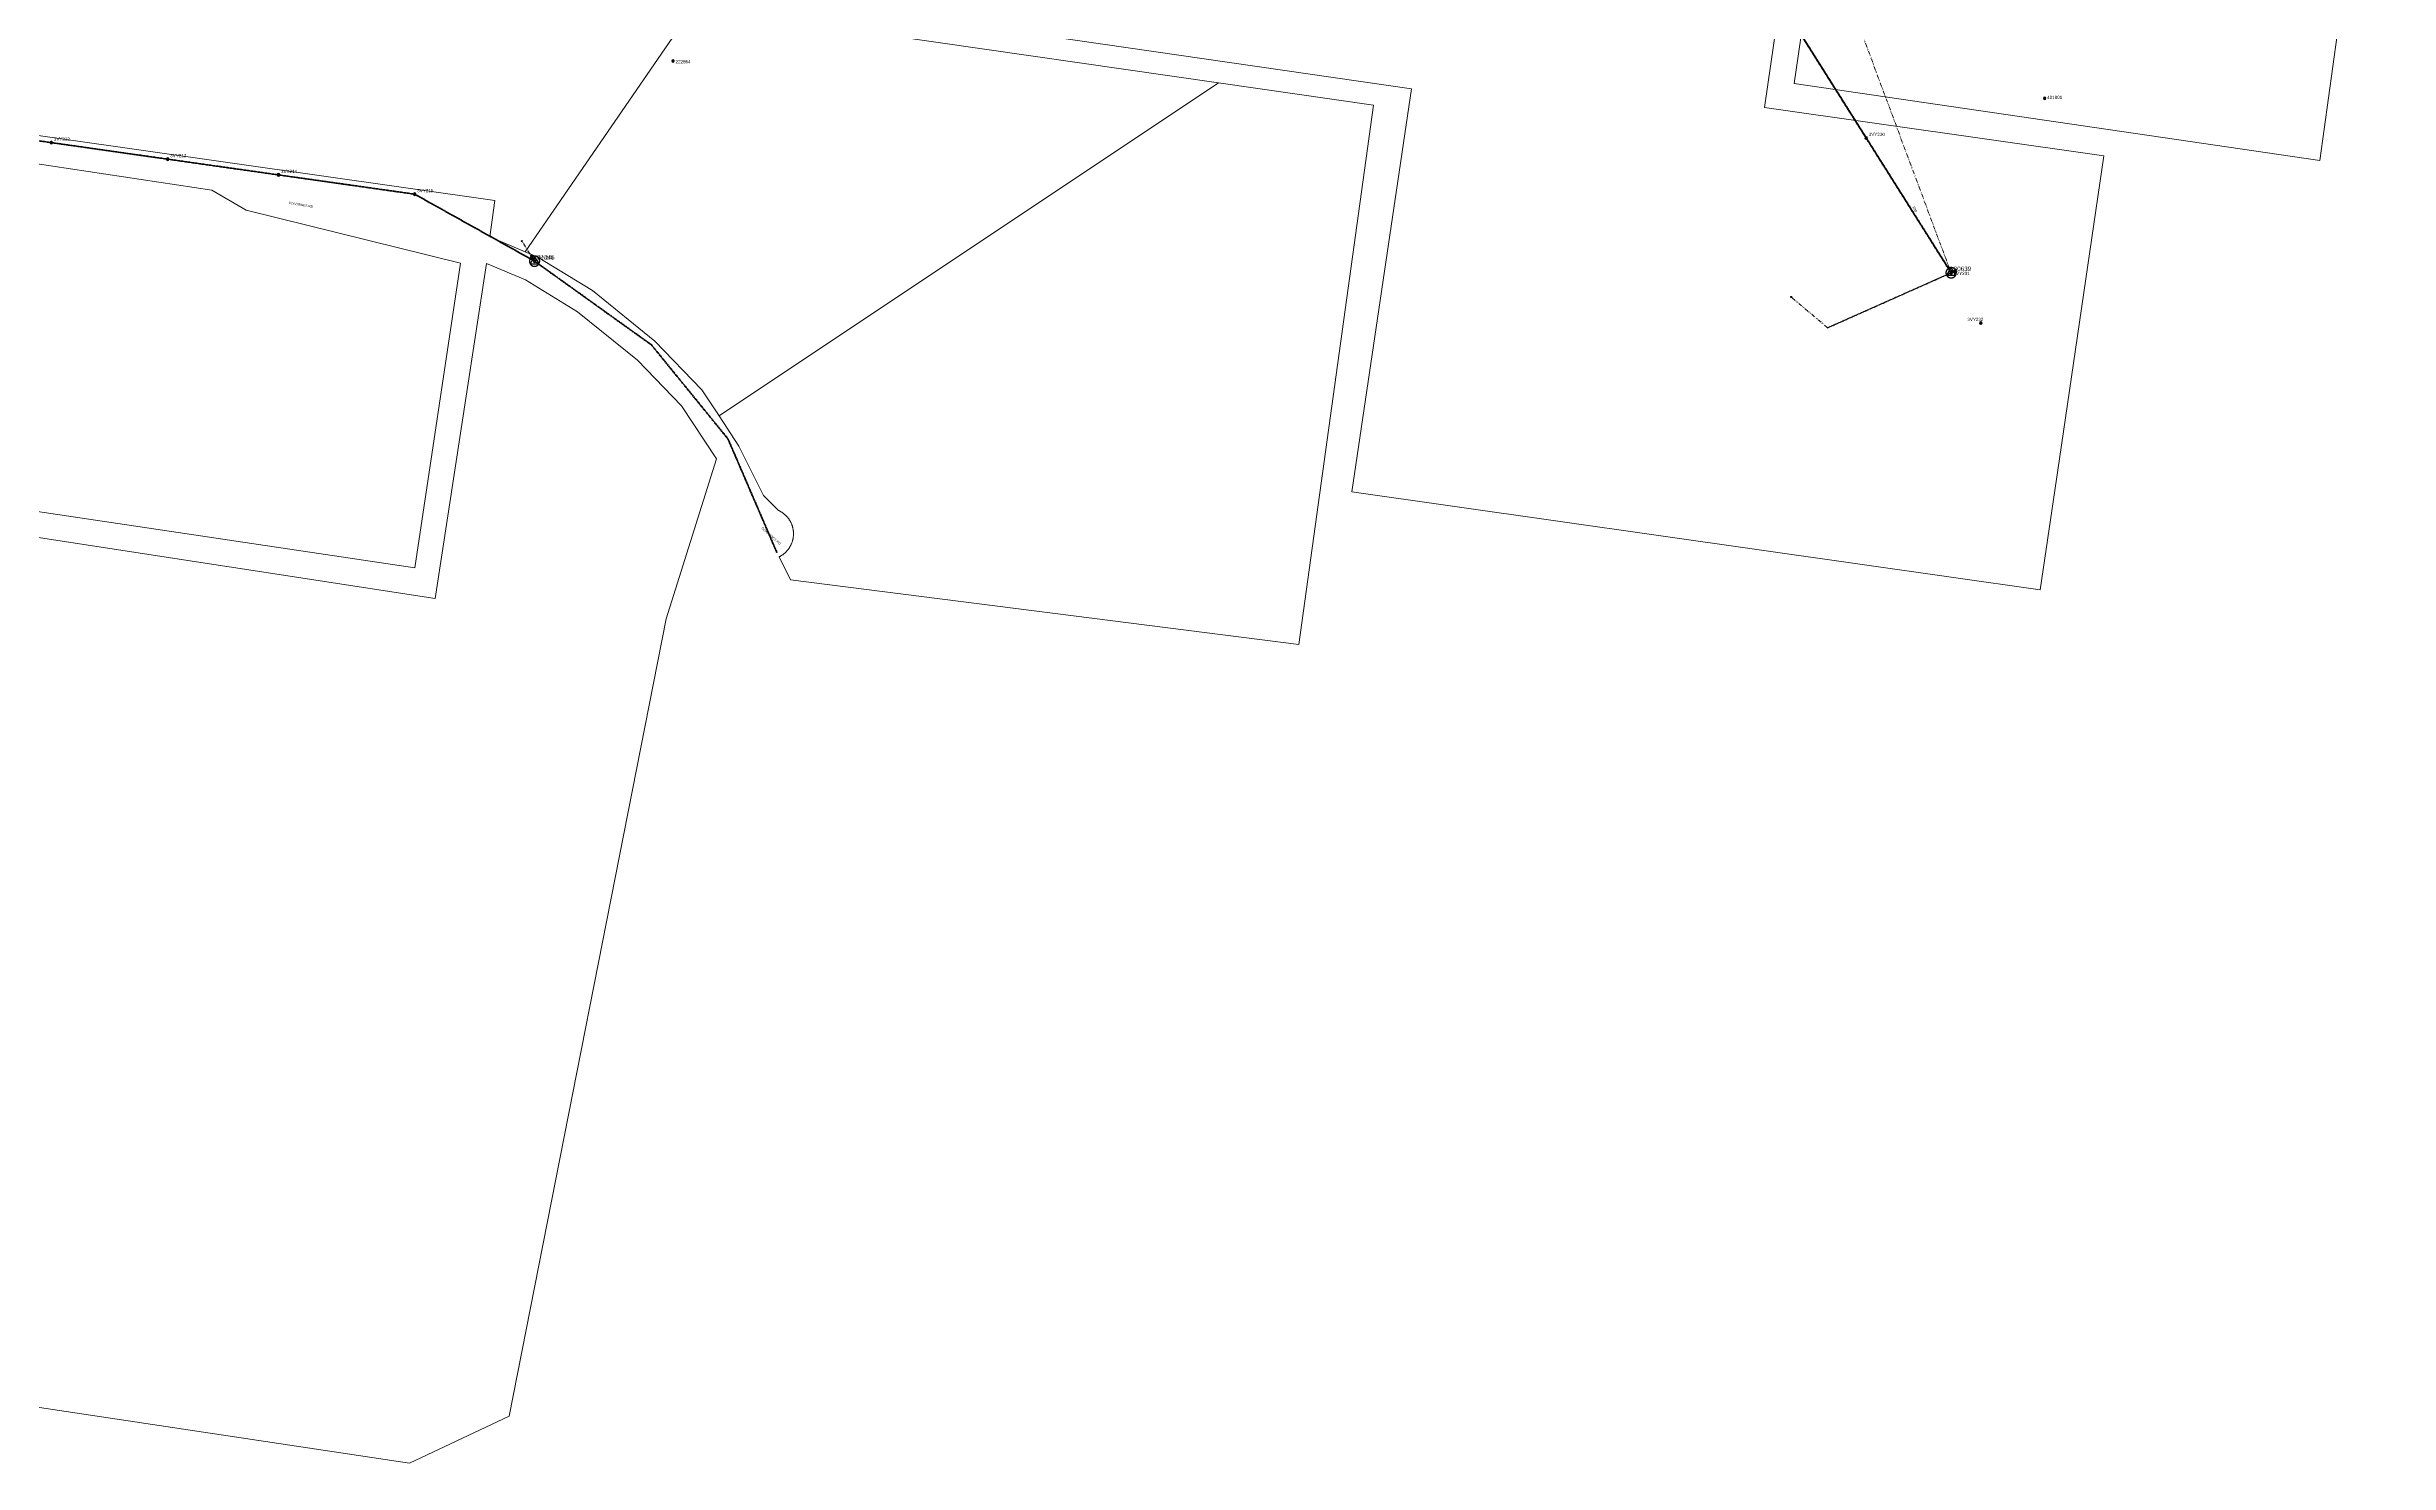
# Model space of a CAD drawing. Header units: metres. Extents: x 244561 to 254068, y 6159332 to 6162744.
# Drawn here: x 250965 to 252788, y 6159332 to 6160435 of the extents above; entities that cross this region are included whole.
import ezdxf
from ezdxf.enums import TextEntityAlignment as Align

# ---------------------------------------------------------------- set-up
doc = ezdxf.new("R2010")
doc.units = ezdxf.units.M
doc.linetypes.add('Cable Exist OH', pattern=[1, 1, 0])
doc.linetypes.add('PHANTOMX2', pattern=[6.6, 3, -0.75, 0.2, -0.75, 0.2, -0.75, 0.2, -0.75])
doc.layers.get('0').update_dxf_attribs({"color": 6})
for name, color, linetype, lineweight in [('_User_HV_Exist', 1, 'Continuous', 35), ('_User_LV_Exist', 5, 'Continuous', 35), ('Cadastre Developer_SP_NEW', 92, 'Continuous', 15), ('Cadastre Land Parcels_SP_EXT', 118, 'Continuous', 15), ('Cadastre Roads_SP_EXT', 218, 'Continuous', 15), ('Mains_HV_EXT', 13, 'Continuous', 25), ('Mains_LV_EXT', 163, 'Continuous', 25), ('Mains_SL_EXT', 131, 'Continuous', 25), ('Services_SP_EXT', 42, 'PHANTOMX2', 20)]:
    doc.layers.add(name, color=color, linetype=linetype, lineweight=lineweight)
for name, color, linetype in [('Equip_LV_EXT', 7, 'Continuous'), ('Sub_SP_TR_HV_LV_EXT', 7, 'Continuous'), ('SupportsOH_SP_TR_HV_LV_SL_EXT', 7, 'Continuous')]:
    doc.layers.add(name, color=color, linetype=linetype)
doc.styles.add('POLE_LABEL', font='arial.ttf', dxfattribs={"height": 2})
doc.styles.get("Standard").update_dxf_attribs({"font": 'arial.ttf'})

# ---------------------------------------------------------------- blocks, each defined once
blk = doc.blocks.new('SUB_POLE_EXT')
at = {"flags": 128}
for points in [[(0, 4), (-0.1, 4), (-0.2, 4), (-0.3, 4), (-0.4, 4), (-0.5, 4), (-0.6, 3.9), (-0.7, 3.9), (-0.8, 3.9), (-0.9, 3.9), (-1, 3.9), (-1.1, 3.8), (-1.2, 3.8), (-1.3, 3.8), (-1.4, 3.7), (-1.5, 3.7), (-1.6, 3.7), (-1.7, 3.6), (-1.8, 3.6), (-1.8, 3.6), (-1.9, 3.5), (-2, 3.5), (-2.1, 3.4), (-2.2, 3.4), (-2.3, 3.3), (-2.3, 3.2), (-2.4, 3.2), (-2.5, 3.1), (-2.6, 3.1), (-2.6, 3), (-2.7, 2.9), (-2.8, 2.9), (-2.9, 2.8), (-2.9, 2.7), (-3, 2.6), (-3.1, 2.6), (-3.1, 2.5), (-3.2, 2.4), (-3.2, 2.3), (-3.3, 2.3), (-3.4, 2.2), (-3.4, 2.1), (-3.5, 2), (-3.5, 1.9), (-3.6, 1.8), (-3.6, 1.8), (-3.6, 1.7), (-3.7, 1.6), (-3.7, 1.5), (-3.7, 1.4), (-3.8, 1.3), (-3.8, 1.2), (-3.8, 1.1), (-3.9, 1), (-3.9, 0.9), (-3.9, 0.8), (-3.9, 0.7), (-3.9, 0.6), (-4, 0.5), (-4, 0.4), (-4, 0.3), (-4, 0.2), (-4, 0.1), (-4, 0), (-4, 0), (-4, -0.1), (-4, -0.2), (-4, -0.3), (-4, -0.4), (-4, -0.5), (-3.9, -0.6), (-3.9, -0.7), (-3.9, -0.8), (-3.9, -0.9), (-3.9, -1), (-3.8, -1.1), (-3.8, -1.2), (-3.8, -1.3), (-3.7, -1.4), (-3.7, -1.5), (-3.7, -1.6), (-3.6, -1.7), (-3.6, -1.8), (-3.6, -1.8), (-3.5, -1.9), (-3.5, -2), (-3.4, -2.1), (-3.4, -2.2), (-3.3, -2.3), (-3.2, -2.3), (-3.2, -2.4), (-3.1, -2.5), (-3.1, -2.6), (-3, -2.6), (-2.9, -2.7), (-2.9, -2.8), (-2.8, -2.9), (-2.7, -2.9), (-2.6, -3), (-2.6, -3.1), (-2.5, -3.1), (-2.4, -3.2), (-2.3, -3.2), (-2.3, -3.3), (-2.2, -3.4), (-2.1, -3.4), (-2, -3.5), (-1.9, -3.5), (-1.8, -3.6), (-1.8, -3.6), (-1.7, -3.6), (-1.6, -3.7), (-1.5, -3.7), (-1.4, -3.7), (-1.3, -3.8), (-1.2, -3.8), (-1.1, -3.8), (-1, -3.9), (-0.9, -3.9), (-0.8, -3.9), (-0.7, -3.9), (-0.6, -3.9), (-0.5, -4), (-0.4, -4), (-0.3, -4), (-0.2, -4), (-0.1, -4), (0, -4), (0, -4), (0.1, -4), (0.2, -4), (0.3, -4), (0.4, -4), (0.5, -4), (0.6, -3.9), (0.7, -3.9), (0.8, -3.9), (0.9, -3.9), (1, -3.9), (1.1, -3.8), (1.2, -3.8), (1.3, -3.8), (1.4, -3.7), (1.5, -3.7), (1.6, -3.7), (1.7, -3.6), (1.8, -3.6), (1.8, -3.6), (1.9, -3.5), (2, -3.5), (2.1, -3.4), (2.2, -3.4), (2.3, -3.3), (2.3, -3.2), (2.4, -3.2), (2.5, -3.1), (2.6, -3.1), (2.6, -3), (2.7, -2.9), (2.8, -2.9), (2.9, -2.8), (2.9, -2.7), (3, -2.6), (3.1, -2.6), (3.1, -2.5), (3.2, -2.4), (3.2, -2.3), (3.3, -2.3), (3.4, -2.2), (3.4, -2.1), (3.5, -2), (3.5, -1.9), (3.6, -1.8), (3.6, -1.8), (3.6, -1.7), (3.7, -1.6), (3.7, -1.5), (3.7, -1.4), (3.8, -1.3), (3.8, -1.2), (3.8, -1.1), (3.9, -1), (3.9, -0.9), (3.9, -0.8), (3.9, -0.7), (3.9, -0.6), (4, -0.5), (4, -0.4), (4, -0.3), (4, -0.2), (4, -0.1), (4, 0), (4, 0), (4, 0.1), (4, 0.2), (4, 0.3), (4, 0.4), (4, 0.5), (3.9, 0.6), (3.9, 0.7), (3.9, 0.8), (3.9, 0.9), (3.9, 1), (3.8, 1.1), (3.8, 1.2), (3.8, 1.3), (3.7, 1.4), (3.7, 1.5), (3.7, 1.6), (3.6, 1.7), (3.6, 1.8), (3.6, 1.8), (3.5, 1.9), (3.5, 2), (3.4, 2.1), (3.4, 2.2), (3.3, 2.3), (3.2, 2.3), (3.2, 2.4), (3.1, 2.5), (3.1, 2.6), (3, 2.6), (2.9, 2.7), (2.9, 2.8), (2.8, 2.9), (2.7, 2.9), (2.6, 3), (2.6, 3.1), (2.5, 3.1), (2.4, 3.2), (2.3, 3.2), (2.3, 3.3), (2.2, 3.4), (2.1, 3.4), (2, 3.5), (1.9, 3.5), (1.8, 3.6), (1.8, 3.6), (1.7, 3.6), (1.6, 3.7), (1.5, 3.7), (1.4, 3.7), (1.3, 3.8), (1.2, 3.8), (1.1, 3.8), (1, 3.9), (0.9, 3.9), (0.8, 3.9), (0.7, 3.9), (0.6, 3.9), (0.5, 4), (0.4, 4), (0.3, 4), (0.2, 4), (0.1, 4), (0, 4)], [(0, 4), (-3.5, -2), (3.5, -2)]]:
    blk.add_lwpolyline(points, close=True, dxfattribs=at)
at = {"flags": 8}
blk.add_attdef('ASSET_NUM', text='', height=2.5, dxfattribs=at).set_placement((0, 7), align=Align.MIDDLE_CENTER)
for tag, flags, p in [('STREET_CODE', 9, (-1.4, 1.4)), ('NO_PHASES', 9, (-1.4, 1)), ('OPERATED_BY', 9, (-1.4, 0.6)), ('MAINTAINED_BY', 9, (-1.4, 0.4)), ('ORIENTATION', 9, (-1.4, 0.2)), ('OWNED_BY', 9, (-1.4, 0)), ('CONSTRUCTED_VOLTAGE', 9, (-1.1, 0.7)), ('OPERATING_VOLTAGE', 9, (-1.1, 0.3)), ('STATE', 9, (-1.4, -0.4)), ('USAGE', 9, (-1.4, -0.8)), ('LEGEND', 9, (-1.4, -1)), ('SUBURB', 9, (-1.4, -1.2)), ('STREETNAME', 9, (-1.4, -1.4)), ('LOCATION', 9, (-1.4, -1.6)), ('NOTES', 9, (-1.4, -1.8)), ('Z', 1, (-1.4, -2)), ('SECONDARY_VOLTAGE', 9, (-1.1, -0.7)), ('SUBSTATION_TYPE', 9, (-1.1, -1.1))]:
    blk.add_attdef(tag, text='', height=0.1, dxfattribs=dict(flags=flags)).set_placement(p, align=Align.MIDDLE_LEFT)
blk = doc.blocks.new('LV_OH_LINKS_DISTFUSE_EXT')
for p, q in [((0, 0), (0.96, 0)), ((3.84, 0), (4.8, 0))]:
    blk.add_line(p, q)
blk.add_lwpolyline([(3.84, -1.2), (3.84, 1.2), (0.96, -1.2), (0.96, 1.2)], close=True)
at = {"flags": 9}
for tag, p in [('ACTUAL_STATUS', (0, 0)), ('CONSTRUCTED_VOLTAGE', (0, -0.2)), ('OPERATING_VOLTAGE', (0, -0.6)), ('ORIENTATION', (0, -0.8)), ('OWNED_BY', (0, -1)), ('STATE', (0, -1.2)), ('SWITCH_TYPE', (0, -1.4)), ('NO_PHASES', (0, -0.4)), ('USAGE', (0, -1.6)), ('NOTES', (0, -1.8))]:
    blk.add_attdef(tag, text='', height=0.2, dxfattribs=at).set_placement(p, align=Align.MIDDLE_LEFT)
at = {"flags": 1}
blk.add_attdef('Z', (0, 0), '', height=0.2, dxfattribs=at)
blk = doc.blocks.new('CCP_EXT')
blk.add_wipeout([(0, 0.6), (0.6, 0), (0, -0.6), (-0.6, 0)])
blk.add_lwpolyline([(-0.6, 0), (0, 0.6), (0.6, 0), (0, -0.6), (-0.6, 0)])
at = {"flags": 1}
blk.add_attdef('Z', (0, 0), '', height=0.2, dxfattribs=at)
at = {"flags": 9}
for tag, p in [('CCP_TYPE', (0, 0)), ('CONSTRUCTED_VOLTAGE', (0, -0.2)), ('NO_PHASES', (0, -0.4)), ('OPERATING_VOLTAGE', (0, -0.6)), ('ORIENTATION', (0, -0.8)), ('OWNED_BY', (0, -1)), ('USAGE', (0, -1.2)), ('LEGEND', (0, -1.4)), ('LIFE_SUPPORT', (0, -1.6)), ('STATE', (0, -1.8)), ('NOTES', (0, -2))]:
    blk.add_attdef(tag, text='', height=0.2, dxfattribs=at).set_placement(p, align=Align.MIDDLE_LEFT)
blk = doc.blocks.new('POLE_EXT')
blk.add_hatch(color=256).paths.add_polyline_path([(-1, 0, 1), (1, 0, 1)])
blk.add_lwpolyline([(-1, 0, 1), (1, 0, 1)], format="xyb", close=True)
at = {"flags": 8}
blk.add_attdef('pNumber', text='', height=2, dxfattribs=at).set_placement((2.5, 2.5), align=Align.MIDDLE_CENTER)
at = {"style": 'POLE_LABEL', "flags": 9}
for tag, p in [('STRUCTURE_PLANT_NUMBER', (1.4, 0)), ('STREET_CODE', (1.4, -0.2))]:
    blk.add_attdef(tag, text='', height=0.2, dxfattribs=at).set_placement(p, align=Align.MIDDLE_LEFT)
at = {"flags": 9}
for tag, p in [('OWNED_BY', (1.4, -0.4)), ('PARENT', (1.4, -0.6)), ('SPECIAL_USE', (1.4, -0.8)), ('STATE', (1.4, -1)), ('USAGE', (1.4, -1.2)), ('cLV', (1.4, -1.4)), ('hDepth', (1.4, -1.6)), ('hDia', (1.4, -1.8)), ('cHV', (1.4, -2)), ('LBRACKET', (1.4, -2.2)), ('LExisting', (1.4, -2.4)), ('LANTNUMBER', (1.4, -2.6)), ('LOther', (1.4, -2.8)), ('LRemove', (1.4, -3)), ('LEGEND', (1.4, -3.2)), ('cLinedev', (1.4, -3.4)), ('LOCATION', (1.4, -3.6)), ('pExisting', (1.4, -3.8)), ('PFNUMBER', (1.4, -4)), ('NEWPFNUMBER', (1.4, -4.2)), ('pFooting', (1.4, -4.4)), ('pNew', (1.4, -4.6)), ('pRelocate', (1.4, -5)), ('pRemove', (1.4, -5.2)), ('pReplace', (1.4, -5.4)), ('pStay', (1.4, -5.6)), ('pType', (1.4, -5.8)), ('cspan', (1.4, -6)), ('STREETNAME', (1.4, -6.2)), ('SUBURB', (1.4, -6.4)), ('NOTES', (1.4, -6.6)), ('MAINTAINED_BY', (1.4, -6.8)), ('OPERATED_BY', (1.4, -7))]:
    blk.add_attdef(tag, text='', height=0.2, dxfattribs=at).set_placement(p, align=Align.MIDDLE_LEFT)
at = {"flags": 1}
blk.add_attdef('Z', (1.4, -7.3), '', height=0.2, dxfattribs=at)

msp = doc.modelspace()

# ---------------------------------------------------------------- linework, layer by layer
at = {"layer": '_User_HV_Exist', "linetype": 'Cable Exist OH'}
for points in [[(252425.0139, 6161108.111), (252414.4335, 6161032.3825), (252407.1547, 6160981.4133), (252401.3497, 6160941.057), (252376.5852, 6160844.6087), (252362.387, 6160775.2891), (252317.4406, 6160465.3726), (252447.3121, 6160259.2759)], [(251344.8093, 6160268.2949), (251435.7526, 6160203.1082), (251495.3274, 6160129.9352), (251533.3465, 6160041.5598)]]:
    msp.add_lwpolyline(points, dxfattribs=at)
at = {"layer": '_User_LV_Exist', "linetype": 'Cable Exist OH'}
msp.add_lwpolyline([(252447.3121, 6160259.2759), (252381.2373, 6160364.2037), (252317.4406, 6160465.3726)], dxfattribs=at)
at = {"layer": 'Cadastre Developer_SP_NEW', "linetype": 'Continuous'}
for points in [[(252788.223, 6160737.1544), (252395.9068, 6160793.2141), (252389.3762, 6160780.953), (252375.7897, 6160755.4474), (252357.7022, 6160630.8894), (252505.5601, 6160609.4117), (252447.0705, 6160463.5427), (252335.7496, 6160479.7163), (252325.1501, 6160406.7216), (252734.356, 6160346.6012), (252788.223, 6160737.1544)], [(251997.7791, 6160389.6498), (251877.1295, 6160407.0636), (251488.349, 6160147.7683), (251503.8293, 6160124.3161), (251522.8582, 6160085.7827), (251534.7485, 6160074.1774), (251535.1075, 6160074.006), (251535.4634, 6160073.8284), (251535.8153, 6160073.6429), (251536.1642, 6160073.4503), (251536.5083, 6160073.2515), (251536.8493, 6160073.0448), (251537.1855, 6160072.8329), (251537.517, 6160072.613), (251537.8446, 6160072.387), (251538.1682, 6160072.1549), (251538.4862, 6160071.9157), (251538.7995, 6160071.6713), (251539.1079, 6160071.4199), (251539.4117, 6160071.1624), (251539.7098, 6160070.8988), (251540.0032, 6160070.63), (251540.291, 6160070.3552), (251540.5723, 6160070.0741), (251540.8489, 6160069.788), (251541.1198, 6160069.4968), (251541.3844, 6160069.1993), (251541.6433, 6160068.8969), (251541.8965, 6160068.5902), (251542.1434, 6160068.2774), (251542.3837, 6160067.9605), (251542.6177, 6160067.6394), (251542.8452, 6160067.3122), (251543.0662, 6160066.9818), (251543.2808, 6160066.6462), (251543.4881, 6160066.3075), (251543.6889, 6160065.9636), (251543.8832, 6160065.6166), (251544.0703, 6160065.2654), (251544.25, 6160064.9099), (251544.4233, 6160064.5514), (251544.5892, 6160064.1897), (251544.7479, 6160063.8247), (251544.8992, 6160063.4576), (251545.0432, 6160063.0864), (251545.179, 6160062.7128), (251545.3084, 6160062.3362), (251545.4304, 6160061.9573), (251545.5443, 6160061.5762), (251545.6508, 6160061.1921), (251545.7492, 6160060.8066), (251545.8402, 6160060.42), (251545.9239, 6160060.0302), (251545.9993, 6160059.6401), (251546.0666, 6160059.2478), (251546.1266, 6160058.8544), (251546.1791, 6160058.4597), (251546.2235, 6160058.0648), (251546.2596, 6160057.6688), (251546.2884, 6160057.2714), (251546.309, 6160056.8739), (251546.3214, 6160056.4763), (251546.3263, 6160056.0783), (251546.323, 6160055.6802), (251546.3124, 6160055.2828), (251546.2935, 6160054.8853), (251546.2664, 6160054.4885), (251546.2319, 6160054.0915), (251546.189, 6160053.6963), (251546.1381, 6160053.3018), (251546.0804, 6160052.9082), (251546.0137, 6160052.5153), (251545.9396, 6160052.1242), (251545.858, 6160051.7349), (251545.7689, 6160051.3474), (251545.6716, 6160050.9617), (251545.5669, 6160050.5777), (251545.4546, 6160050.1965), (251545.3341, 6160049.817), (251545.207, 6160049.4395), (251545.0715, 6160049.0656), (251544.9295, 6160048.6936), (251544.7799, 6160048.3254), (251544.6229, 6160047.9599), (251544.4583, 6160047.5973), (251544.2871, 6160047.2384), (251544.1084, 6160046.8822), (251543.9222, 6160046.5309), (251543.7302, 6160046.1824), (251543.5307, 6160045.8387), (251543.3244, 6160045.4978), (251543.1115, 6160045.1617), (251542.8918, 6160044.8303), (251542.6655, 6160044.5028), (251542.4325, 6160044.1801), (251542.1936, 6160043.8622), (251541.948, 6160043.5491), (251541.6965, 6160043.2408), (251541.4391, 6160042.9373), (251541.175, 6160042.6386), (251540.9059, 6160042.3467), (251540.6308, 6160042.0587), (251540.3498, 6160041.7775), (251540.0629, 6160041.501), (251539.7709, 6160041.2304), (251539.4738, 6160040.9657), (251539.1717, 6160040.7077), (251538.8644, 6160040.4547), (251538.5513, 6160040.2084), (251538.2346, 6160039.9681), (251537.912, 6160039.7344), (251537.586, 6160039.5077), (251537.2549, 6160039.2868), (251536.9194, 6160039.0728), (251536.5797, 6160038.8656), (251536.2357, 6160038.6643), (251535.8882, 6160038.4708), (251535.5373, 6160038.2842), (251535.182, 6160038.1045), (251544.0364, 6160020.1729), (251939.6777, 6159969.8116), (251997.7791, 6160389.6498)], [(251287.1061, 6160266.6933), (251120.2892, 6160308.028), (251093.5161, 6160323.6079), (250900.8395, 6160352.5639), (250878.4531, 6160163.3303), (250825.7625, 6160034.7675), (250824.617, 6159948.1831), (250873.2107, 6159931.2571), (250908.4482, 6159936.7061), (250928.1363, 6160077.8831), (251251.7072, 6160029.5815), (251287.1061, 6160266.6933)], [(251486.345, 6160114.2856), (251459.1017, 6160155.5591), (251424.8322, 6160191.2127), (251378.2301, 6160228.9289), (251337.6473, 6160253.8188), (251307.3351, 6160266.4776), (251267.4252, 6160005.7769), (250946.8749, 6160054.8441), (250927.5778, 6159920.1282), (250857.5761, 6159391.1522), (251247.5652, 6159332.4669), (251325.1502, 6159368.933), (251447.2933, 6159989.7), (251486.345, 6160114.2856)]]:
    msp.add_lwpolyline(points, close=True, dxfattribs=at)
at = {"layer": 'Cadastre Land Parcels_SP_EXT', "linetype": 'Continuous'}
for points in [[(251664.211, 6160750.7809), (251682.9896, 6160884.469), (251492.8697, 6160912.1904), (251311.8539, 6160613.6851), (251014.8325, 6160630.9504), (250920.0445, 6160443.2752), (250886.2326, 6160376.3294), (250903.3631, 6160373.8942), (251313.8705, 6160315.5399), (251310.0866, 6160287.1302), (251337.6082, 6160275.6361), (251664.211, 6160750.7809)], [(252531.5985, 6160114.3158), (252566.1306, 6160350.1747), (252302.0876, 6160387.8785), (252340.2969, 6160651.0103), (252291.3142, 6160713.0655), (252281.334, 6160796.6519), (251707.5324, 6160880.0048), (251645.4953, 6160457.8441), (252027.3735, 6160402.3732), (251980.755, 6160088.766), (252377.9877, 6160032.239), (252516.6916, 6160012.5024), (252531.5985, 6160114.3158)], [(252531.5985, 6160114.3158), (252566.1306, 6160350.1747), (252302.0876, 6160387.8785), (252340.2969, 6160651.0103), (252291.3142, 6160713.0655), (252281.334, 6160796.6519), (251707.5324, 6160880.0048), (251645.4953, 6160457.8441), (252027.3735, 6160402.3732), (251980.755, 6160088.766), (252377.9877, 6160032.239), (252516.6916, 6160012.5024), (252531.5985, 6160114.3158)], [(252788.223, 6160737.1544), (252395.9068, 6160793.2141), (252389.3762, 6160780.953), (252375.7897, 6160755.4474), (252357.7022, 6160630.8894), (252505.5601, 6160609.4117), (252447.0705, 6160463.5427), (252335.7496, 6160479.7163), (252325.1501, 6160406.7216), (252734.356, 6160346.6012), (252788.223, 6160737.1544)], [(251877.1295, 6160407.0636), (251621.1206, 6160444.0131), (251664.211, 6160750.7809), (251337.6082, 6160275.6361), (251346.8367, 6160271.783), (251389.8641, 6160245.3926), (251438.4632, 6160206.0603), (251474.8796, 6160168.1737), (251488.349, 6160147.7683), (251877.1295, 6160407.0636)], [(251997.7791, 6160389.6498), (251877.1295, 6160407.0636), (251488.349, 6160147.7683), (251503.8293, 6160124.3161), (251522.8582, 6160085.7827), (251534.7485, 6160074.1774), (251535.1075, 6160074.006), (251535.4634, 6160073.8284), (251535.8153, 6160073.6429), (251536.1642, 6160073.4503), (251536.5083, 6160073.2515), (251536.8493, 6160073.0448), (251537.1855, 6160072.8329), (251537.517, 6160072.613), (251537.8446, 6160072.387), (251538.1682, 6160072.1549), (251538.4862, 6160071.9157), (251538.7995, 6160071.6713), (251539.1079, 6160071.4199), (251539.4117, 6160071.1624), (251539.7098, 6160070.8988), (251540.0032, 6160070.63), (251540.291, 6160070.3552), (251540.5723, 6160070.0741), (251540.8489, 6160069.788), (251541.1198, 6160069.4968), (251541.3844, 6160069.1993), (251541.6433, 6160068.8969), (251541.8965, 6160068.5902), (251542.1434, 6160068.2774), (251542.3837, 6160067.9605), (251542.6177, 6160067.6394), (251542.8452, 6160067.3122), (251543.0662, 6160066.9818), (251543.2808, 6160066.6462), (251543.4881, 6160066.3075), (251543.6889, 6160065.9636), (251543.8832, 6160065.6166), (251544.0703, 6160065.2654), (251544.25, 6160064.9099), (251544.4233, 6160064.5514), (251544.5892, 6160064.1897), (251544.7479, 6160063.8247), (251544.8992, 6160063.4576), (251545.0432, 6160063.0864), (251545.179, 6160062.7128), (251545.3084, 6160062.3362), (251545.4304, 6160061.9573), (251545.5443, 6160061.5762), (251545.6508, 6160061.1921), (251545.7492, 6160060.8066), (251545.8402, 6160060.42), (251545.9239, 6160060.0302), (251545.9993, 6160059.6401), (251546.0666, 6160059.2478), (251546.1266, 6160058.8544), (251546.1791, 6160058.4597), (251546.2235, 6160058.0648), (251546.2596, 6160057.6688), (251546.2884, 6160057.2714), (251546.309, 6160056.8739), (251546.3214, 6160056.4763), (251546.3263, 6160056.0783), (251546.323, 6160055.6802), (251546.3124, 6160055.2828), (251546.2935, 6160054.8853), (251546.2664, 6160054.4885), (251546.2319, 6160054.0915), (251546.189, 6160053.6963), (251546.1381, 6160053.3018), (251546.0804, 6160052.9082), (251546.0137, 6160052.5153), (251545.9396, 6160052.1242), (251545.858, 6160051.7349), (251545.7689, 6160051.3474), (251545.6716, 6160050.9617), (251545.5669, 6160050.5777), (251545.4546, 6160050.1965), (251545.3341, 6160049.817), (251545.207, 6160049.4395), (251545.0715, 6160049.0656), (251544.9295, 6160048.6936), (251544.7799, 6160048.3254), (251544.6229, 6160047.9599), (251544.4583, 6160047.5973), (251544.2871, 6160047.2384), (251544.1084, 6160046.8822), (251543.9222, 6160046.5309), (251543.7302, 6160046.1824), (251543.5307, 6160045.8387), (251543.3244, 6160045.4978), (251543.1115, 6160045.1617), (251542.8918, 6160044.8303), (251542.6655, 6160044.5028), (251542.4325, 6160044.1801), (251542.1936, 6160043.8622), (251541.948, 6160043.5491), (251541.6965, 6160043.2408), (251541.4391, 6160042.9373), (251541.175, 6160042.6386), (251540.9059, 6160042.3467), (251540.6308, 6160042.0587), (251540.3498, 6160041.7775), (251540.0629, 6160041.501), (251539.7709, 6160041.2304), (251539.4738, 6160040.9657), (251539.1717, 6160040.7077), (251538.8644, 6160040.4547), (251538.5513, 6160040.2084), (251538.2346, 6160039.9681), (251537.912, 6160039.7344), (251537.586, 6160039.5077), (251537.2549, 6160039.2868), (251536.9194, 6160039.0728), (251536.5797, 6160038.8656), (251536.2357, 6160038.6643), (251535.8882, 6160038.4708), (251535.5373, 6160038.2842), (251535.182, 6160038.1045), (251544.0364, 6160020.1729), (251939.6777, 6159969.8116), (251997.7791, 6160389.6498)], [(251287.1061, 6160266.6933), (251120.2892, 6160308.028), (251093.5161, 6160323.6079), (250900.8395, 6160352.5639), (250878.4531, 6160163.3303), (250825.7625, 6160034.7675), (250824.617, 6159948.1831), (250873.2107, 6159931.2571), (250908.4482, 6159936.7061), (250928.1363, 6160077.8831), (251251.7072, 6160029.5815), (251287.1061, 6160266.6933)], [(251486.345, 6160114.2856), (251459.1017, 6160155.5591), (251424.8322, 6160191.2127), (251378.2301, 6160228.9289), (251337.6473, 6160253.8188), (251307.3351, 6160266.4776), (251267.4252, 6160005.7769), (250946.8749, 6160054.8441), (250927.5778, 6159920.1282), (250857.5761, 6159391.1522), (251247.5652, 6159332.4669), (251325.1502, 6159368.933), (251447.2933, 6159989.7), (251486.345, 6160114.2856)]]:
    msp.add_lwpolyline(points, close=True, dxfattribs=at)
at = {"layer": 'Mains_HV_EXT', "linetype": 'Cable Exist OH'}
for points in [[(252425.0139, 6161108.111), (252414.4335, 6161032.3825), (252407.1547, 6160981.4133), (252401.3497, 6160941.057), (252376.5852, 6160844.6087), (252362.387, 6160775.2891), (252317.4406, 6160465.3726), (252447.3121, 6160259.2759)], [(251344.8093, 6160268.2949), (251435.7526, 6160203.1082), (251495.3274, 6160129.9352), (251533.3465, 6160041.5598)]]:
    msp.add_lwpolyline(points, dxfattribs=at)
at = {"layer": 'Mains_LV_EXT', "linetype": 'Cable Exist OH'}
msp.add_lwpolyline([(252447.3121, 6160259.2759), (252381.2373, 6160364.2037), (252317.4406, 6160465.3726)], dxfattribs=at)
at = {"layer": 'Services_SP_EXT'}
msp.add_lwpolyline([(252235.372, 6160827.6615), (252446.9053, 6160260.1895)], dxfattribs=at)

# ---------------------------------------------------------------- block references
at = {"layer": 'Equip_LV_EXT', "rotation": 122.2763404130426}
msp.add_blockref('LV_OH_LINKS_DISTFUSE_EXT', (251344.3396, 6160268.922), dxfattribs=at)
at = {"layer": 'Equip_LV_EXT'}
for p in [(252446.9053, 6160260.1896), (252447.312, 6160260.276)]:
    msp.add_blockref('LV_OH_LINKS_DISTFUSE_EXT', p, dxfattribs=at)
at = {"layer": 'Sub_SP_TR_HV_LV_EXT'}
ref = msp.add_blockref('SUB_POLE_EXT', (251344.8092, 6160268.2949), dxfattribs=at)
ref.add_attrib('ASSET_NUM', '31345', dxfattribs={"layer": '0', "height": 3.5}).set_placement((251346.8092, 6160268.5449), align=Align.BOTTOM_LEFT)
ref = msp.add_blockref('SUB_POLE_EXT', (252447.312, 6160259.276), dxfattribs=at)
ref.add_attrib('ASSET_NUM', '30639', dxfattribs={"layer": '0', "height": 3.5}).set_placement((252449.312, 6160259.526), align=Align.BOTTOM_LEFT)
at = {"layer": 'SupportsOH_SP_TR_HV_LV_SL_EXT'}
ref = msp.add_blockref('POLE_EXT', (251452.55, 6160424.105), dxfattribs=at)
ref.add_attrib('ASSET_NUM', '222864', dxfattribs={"layer": '0', "height": 2.5, "style": 'POLE_LABEL'}).set_placement((251454.55, 6160424.855), align=Align.TOP_LEFT)
ref = msp.add_blockref('POLE_EXT', (252520.0745, 6160395.0426), dxfattribs=at)
ref.add_attrib('ASSET_NUM', '401801', dxfattribs={"layer": '0', "height": 2.5, "style": 'POLE_LABEL'}).set_placement((252522.0745, 6160395.7926), align=Align.MIDDLE_LEFT)
ref = msp.add_blockref('POLE_EXT', (250968.6575, 6160360.5785), dxfattribs=at)
ref.add_attrib('ASSET_NUM', '3VY212', dxfattribs={"layer": '0', "height": 2.5, "style": 'POLE_LABEL'}).set_placement((250970.6575, 6160361.3285), align=Align.BOTTOM_LEFT)
ref = msp.add_blockref('POLE_EXT', (252381.2373, 6160364.2037), dxfattribs=at)
ref.add_attrib('ASSET_NUM', '3VY230', dxfattribs={"layer": '0', "height": 2.5, "style": 'POLE_LABEL'}).set_placement((252383.2373, 6160364.9537), align=Align.BOTTOM_LEFT)
ref = msp.add_blockref('POLE_EXT', (251059.2293, 6160347.7003), dxfattribs=at)
ref.add_attrib('ASSET_NUM', '3VY213', dxfattribs={"layer": '0', "height": 2.5, "style": 'POLE_LABEL'}).set_placement((251061.2293, 6160348.4503), align=Align.BOTTOM_LEFT)
ref = msp.add_blockref('POLE_EXT', (251145.4662, 6160335.4385), dxfattribs=at)
ref.add_attrib('ASSET_NUM', '3VY214', dxfattribs={"layer": '0', "height": 2.5, "style": 'POLE_LABEL'}).set_placement((251147.4662, 6160336.1885), align=Align.BOTTOM_LEFT)
ref = msp.add_blockref('POLE_EXT', (251251.4561, 6160320.4433), dxfattribs=at)
ref.add_attrib('ASSET_NUM', '3VY215', dxfattribs={"layer": '0', "height": 2.5, "style": 'POLE_LABEL'}).set_placement((251253.4561, 6160321.1933), align=Align.BOTTOM_LEFT)
ref = msp.add_blockref('POLE_EXT', (251344.8093, 6160268.2949), dxfattribs=at)
ref.add_attrib('ASSET_NUM', '3VY216', dxfattribs={"layer": '0', "height": 2.5, "style": 'POLE_LABEL'}).set_placement((251346.8093, 6160269.0449), align=Align.BOTTOM_LEFT)
ref = msp.add_blockref('POLE_EXT', (252447.312, 6160259.276), dxfattribs=at)
ref.add_attrib('ASSET_NUM', '3VY231', dxfattribs={"layer": '0', "height": 2.5, "style": 'POLE_LABEL'}).set_placement((252449.312, 6160260.026), align=Align.TOP_LEFT)
ref = msp.add_blockref('POLE_EXT', (252470.418, 6160220.166), dxfattribs=at)
ref.add_attrib('ASSET_NUM', '3VY232', dxfattribs={"layer": '0', "height": 2.5, "style": 'POLE_LABEL'}).set_placement((252472.418, 6160220.916), align=Align.BOTTOM_RIGHT)

# ---------------------------------------------------------------- texts
at = {"layer": 'Cadastre Roads_SP_EXT'}
for rotation, p in [(350.649408, (251153.3094, 6160312.9137)), (318.171814, (251521.188, 6160060.142))]:
    msp.add_text('COALMINES RD', height=1.8, rotation=rotation, dxfattribs=at).set_placement(p)
at = {"layer": 'Mains_LV_EXT'}
msp.add_text('E99', height=1.8, rotation=299.4127235, dxfattribs=at).set_placement((252417.185, 6160310.266))

# ---------------------------------------------------------------- next in the draw order: block references
at = {"layer": 'Services_SP_EXT'}
for p, rotation in [((251334.869, 6160283.8716), 92.79849481617458), ((252322.845, 6160240.29), 138.70896632003)]:
    msp.add_blockref('CCP_EXT', p, dxfattribs=dict(at, rotation=rotation))

# ---------------------------------------------------------------- next in the draw order: linework, layer by layer
at = {"layer": '_User_HV_Exist', "linetype": 'Cable Exist OH'}
msp.add_lwpolyline([(250884.9023, 6160372.5424), (250968.6575, 6160360.5785), (251145.4662, 6160335.4385), (251251.456, 6160320.4433), (251344.8092, 6160268.2949)], dxfattribs=at)
at = {"layer": 'Cadastre Developer_SP_NEW', "linetype": 'Continuous'}
for points in [[(251664.211, 6160750.7809), (251682.9896, 6160884.469), (251492.8697, 6160912.1904), (251311.8539, 6160613.6851), (251014.8325, 6160630.9504), (250920.0445, 6160443.2752), (250886.2326, 6160376.3294), (250903.3631, 6160373.8942), (251313.8705, 6160315.5399), (251310.0866, 6160287.1302), (251337.6082, 6160275.6361), (251664.211, 6160750.7809)], [(252531.5985, 6160114.3158), (252566.1306, 6160350.1747), (252302.0876, 6160387.8785), (252340.2969, 6160651.0103), (252291.3142, 6160713.0655), (252281.334, 6160796.6519), (251707.5324, 6160880.0048), (251645.4953, 6160457.8441), (252027.3735, 6160402.3732), (251980.755, 6160088.766), (252377.9877, 6160032.239), (252516.6916, 6160012.5024), (252531.5985, 6160114.3158)], [(252531.5985, 6160114.3158), (252566.1306, 6160350.1747), (252302.0876, 6160387.8785), (252340.2969, 6160651.0103), (252291.3142, 6160713.0655), (252281.334, 6160796.6519), (251707.5324, 6160880.0048), (251645.4953, 6160457.8441), (252027.3735, 6160402.3732), (251980.755, 6160088.766), (252377.9877, 6160032.239), (252516.6916, 6160012.5024), (252531.5985, 6160114.3158)], [(251877.1295, 6160407.0636), (251621.1206, 6160444.0131), (251664.211, 6160750.7809), (251337.6082, 6160275.6361), (251346.8367, 6160271.783), (251389.8641, 6160245.3926), (251438.4632, 6160206.0603), (251474.8796, 6160168.1737), (251488.349, 6160147.7683), (251877.1295, 6160407.0636)]]:
    msp.add_lwpolyline(points, close=True, dxfattribs=at)
at = {"layer": 'Mains_HV_EXT', "linetype": 'Cable Exist OH'}
msp.add_lwpolyline([(250884.9023, 6160372.5424), (250968.6575, 6160360.5785), (251145.4662, 6160335.4385), (251251.456, 6160320.4433), (251344.8092, 6160268.2949)], dxfattribs=at)
at = {"layer": 'Mains_SL_EXT', "linetype": 'Cable Exist OH'}
msp.add_lwpolyline([(252351.168, 6160216.4699), (252447.3121, 6160259.2759), (252381.2373, 6160364.2037), (252317.4406, 6160465.3726), (252326.9945, 6160531.71)], dxfattribs=at)
at = {"layer": 'Services_SP_EXT'}
for points in [[(251344.8092, 6160268.2949), (251334.869, 6160283.8715)], [(252447.312, 6160259.2761), (252351.168, 6160216.47), (252322.845, 6160240.29)]]:
    msp.add_lwpolyline(points, dxfattribs=at)

doc.saveas('drawing.dxf')
